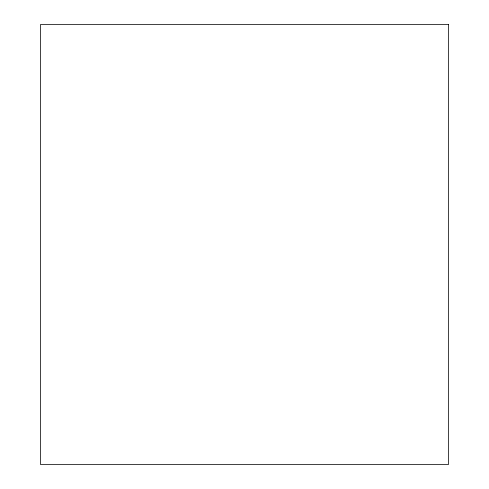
<?xml version="1.0" encoding="UTF-8"?>
<svg xmlns="http://www.w3.org/2000/svg" width="489" height="489" viewBox="0 0 489 489"><rect width="100%" height="100%" fill="white"/><g stroke="black" fill="none" stroke-linecap="round" stroke-linejoin="round"><path stroke-width="0.73" d="M448.45 24.45L40.55 24.45L40.55 464.55L448.45 464.55L448.45 24.45"/></g></svg>
